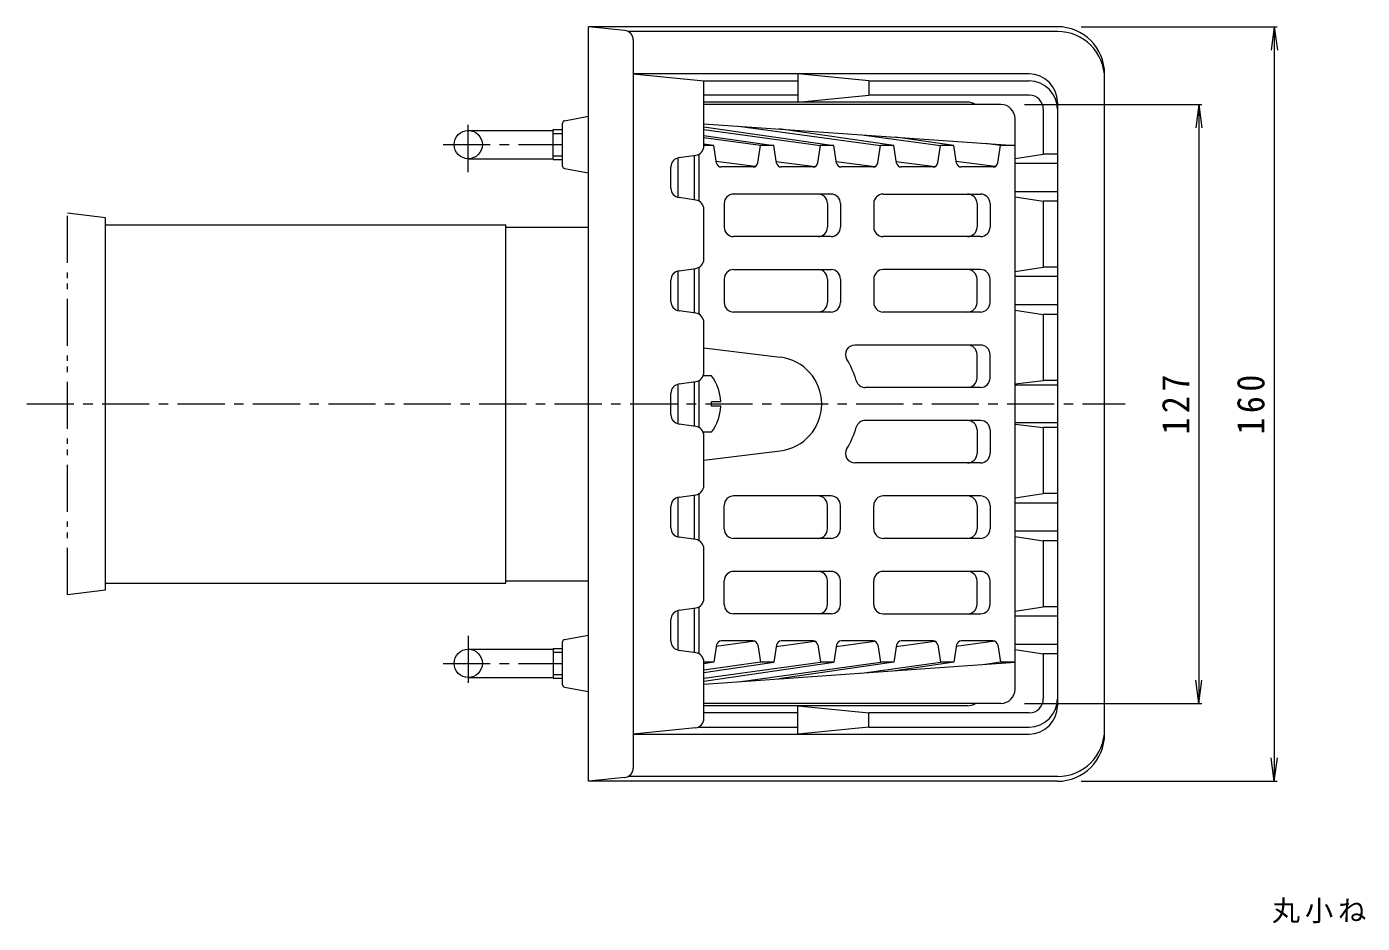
# Model space of a CAD drawing. Units: millimetres, scale not verified. Extents: x -234 to 343, y -275 to 243.
# Drawn here: x -176.3 to 107.1, y 52.5 to 242.6 of the extents above; entities that cross this region are included whole.
import ezdxf

# ---------------------------------------------------------------- set-up
doc = ezdxf.new("R2010")
doc.units = ezdxf.units.MM
doc.header["$LTSCALE"] = 2
doc.linetypes.add('CHAIN1', pattern=[8, 5, -1, 1, -1])
doc.linetypes.add('DOUBLE_CHAIN1', pattern=[8.8, 5, -1, 0.6, -0.6, 0.6, -1])
for name, color, linetype, lineweight in [('0-0_通り芯', 3, 'Continuous', 9), ('0-1_ピット', 2, 'Continuous', 9), ('0-2_本体（蓋）', 6, 'Continuous', 5), ('0-3_受枠', 7, 'Continuous', 9), ('0-4_寸法', 7, 'Continuous', 9), ('0-5_文字', 7, 'Continuous', 9)]:
    doc.layers.add(name, color=color, linetype=linetype, lineweight=lineweight)
doc.styles.add('ＭＳ ゴシック', font='')
doc.styles.get('ＭＳ ゴシック').set_extended_font_data('MS Gothic')

msp = doc.modelspace()

# ---------------------------------------------------------------- linework, layer by layer
at = {"layer": '0-0_通り芯'}
for p, q in [((-57.078, 82.584), (-57.078, 242.584)), ((42.422, 242.584), (-57.078, 242.584)), ((-49.369, 241.773), (-57.078, 242.584)), ((42.422, 241.584), (-48.707, 241.584)), ((-47.578, 239.784), (-47.578, 85.385)), ((52.422, 92.584), (52.422, 232.584)), ((-62.578, 213.002), (-62.578, 222.167)), ((-62.167, 222.659), (-57.078, 223.585)), ((-82.578, 220.584), (-64.578, 220.584)), ((-64.578, 214.409), (-64.578, 220.759)), ((-64.578, 220.759), (-62.578, 220.759)), ((-64.578, 219.944), (-62.578, 219.944)), ((-82.578, 214.584), (-64.578, 214.584)), ((-64.578, 215.225), (-62.578, 215.225)), ((-64.578, 214.409), (-62.578, 214.409)), ((-62.167, 212.51), (-57.078, 211.584)), ((-74.63, 200.084), (-57.078, 200.084)), ((-74.63, 125.084), (-57.078, 125.084)), ((-62.167, 112.659), (-57.078, 113.584)), ((-82.578, 110.585), (-64.578, 110.585)), ((-64.578, 110.759), (-64.578, 104.41)), ((-64.578, 110.759), (-62.578, 110.759)), ((-62.578, 103.002), (-62.578, 112.167)), ((-64.578, 109.944), (-62.578, 109.944)), ((-64.578, 105.224), (-62.578, 105.224)), ((-82.578, 104.585), (-64.578, 104.585)), ((-64.578, 104.41), (-62.578, 104.41)), ((-62.167, 102.51), (-57.078, 101.584)), ((-49.369, 83.396), (-57.078, 82.584)), ((42.422, 82.584), (-57.078, 82.584)), ((42.422, 83.584), (-48.707, 83.584))]:
    msp.add_line(p, q, dxfattribs=at)
at = {"layer": '0-0_通り芯', "linetype": 'CHAIN1'}
for p, q in [((-82.578, 211.747), (-82.578, 223.244)), ((-87.928, 217.584), (-62.578, 217.584)), ((-176.253, 162.584), (56.757, 162.584)), ((-82.578, 113.422), (-82.578, 101.925)), ((-87.928, 107.584), (-62.578, 107.584))]:
    msp.add_line(p, q, dxfattribs=at)
at = {"layer": '0-0_通り芯'}
for centre in [(-82.578, 217.584), (-82.578, 107.584)]:
    msp.add_circle(centre, 3, dxfattribs=at)
for centre, radius, start, end in [((-49.578, 239.784), 2, 0, 83.99055), ((42.422, 232.584), 10, 0, 90), ((42.422, 231.584), 10, 0, 90), ((-62.078, 222.167), 0.5, 100.30612, 180), ((-62.078, 213.002), 0.5, 180, 259.69388), ((-62.078, 112.167), 0.5, 100.30663, 180), ((-62.078, 103.002), 0.5, 180, 259.69337), ((42.422, 93.584), 10, 270, 0), ((42.422, 92.584), 10, 270, 0), ((-49.578, 85.385), 2, 276.00945, 0)]:
    msp.add_arc(centre, radius, start, end, dxfattribs=at)
at = {"layer": '0-1_ピット'}
for p, q in [((2.422, 231.085), (-12.687, 232.584)), ((-32.578, 217.319), (-32.578, 231.085)), ((-32.578, 231.085), (-12.687, 231.085)), ((2.422, 231.085), (2.422, 228.084)), ((2.422, 231.085), (36.422, 231.085)), ((-12.687, 228.084), (-32.578, 228.084)), ((36.422, 228.084), (2.422, 228.084)), ((23.313, 226.584), (-32.578, 226.584)), ((39.422, 225.084), (39.422, 215.584)), ((42.422, 226.584), (42.422, 98.584)), ((33.422, 214.669), (39.422, 215.584)), ((42.422, 215.584), (39.422, 215.584)), ((-39.578, 208.319), (-39.578, 212.85)), ((-37.861, 214.83), (-34.295, 215.339)), ((42.422, 213.584), (33.422, 213.584)), ((42.422, 207.584), (33.422, 207.584)), ((-34.295, 205.83), (-37.861, 206.339)), ((33.422, 206.5), (39.422, 205.584)), ((42.422, 205.584), (39.422, 205.584)), ((39.422, 205.584), (39.422, 191.585)), ((-32.578, 193.319), (-32.578, 203.85)), ((-37.861, 190.83), (-34.295, 191.339)), ((33.422, 190.669), (39.422, 191.585)), ((42.422, 191.585), (39.422, 191.585)), ((-39.578, 184.319), (-39.578, 188.85)), ((42.422, 189.584), (33.422, 189.584)), ((-34.295, 181.83), (-37.861, 182.339)), ((42.422, 183.584), (33.422, 183.584)), ((33.422, 182.5), (39.422, 181.584)), ((-32.578, 169.319), (-32.578, 179.85)), ((-37.861, 166.83), (-34.295, 167.339)), ((33.422, 166.865), (39.422, 167.584)), ((42.422, 167.584), (39.422, 167.584)), ((-39.578, 160.319), (-39.578, 164.85)), ((42.422, 166.584), (33.422, 166.584)), ((-34.295, 157.83), (-37.861, 158.339)), ((-32.578, 145.319), (-32.578, 155.85)), ((42.422, 158.584), (33.422, 158.584)), ((33.422, 158.304), (39.422, 157.584)), ((42.422, 157.584), (39.422, 157.584)), ((39.422, 157.584), (39.422, 143.584)), ((-37.861, 142.83), (-34.295, 143.339)), ((33.422, 142.669), (39.422, 143.584)), ((42.422, 143.584), (39.422, 143.584)), ((-39.578, 136.319), (-39.578, 140.85)), ((42.422, 141.584), (33.422, 141.584)), ((-34.295, 133.83), (-37.861, 134.339)), ((42.422, 135.584), (33.422, 135.584)), ((33.422, 134.5), (39.422, 133.584)), ((42.422, 133.584), (39.422, 133.584)), ((39.422, 133.584), (39.422, 119.584)), ((-32.578, 121.319), (-32.578, 131.85)), ((-37.861, 118.83), (-34.295, 119.339)), ((33.422, 118.669), (39.422, 119.584)), ((42.422, 119.584), (39.422, 119.584)), ((-39.578, 112.319), (-39.578, 116.85)), ((42.422, 117.584), (33.422, 117.584)), ((42.422, 111.584), (33.422, 111.584)), ((-34.295, 109.83), (-37.861, 110.339)), ((-32.578, 95.894), (-32.578, 107.85)), ((33.422, 110.5), (39.422, 109.584)), ((42.422, 109.584), (39.422, 109.584)), ((39.422, 109.584), (39.422, 100.084)), ((23.313, 98.584), (-32.578, 98.584)), ((-12.687, 97.084), (-32.578, 97.084)), ((-12.687, 92.584), (-12.687, 98.584)), ((-12.687, 98.584), (2.422, 97.084)), ((2.422, 94.084), (2.422, 97.084)), ((36.422, 97.084), (2.422, 97.084)), ((-34.379, 93.904), (-47.578, 92.584)), ((-33.727, 94.084), (-12.687, 94.084)), ((2.422, 94.084), (-12.687, 92.584)), ((2.422, 94.084), (36.422, 94.084)), ((-47.578, 92.584), (36.422, 92.584))]:
    msp.add_line(p, q, dxfattribs=at)
for points in [[(36.422, 232.584), (-47.578, 232.584), (-32.578, 231.085)], [(-12.687, 232.584), (-12.687, 226.584), (2.422, 228.084)], [(42.422, 181.584), (39.422, 181.584), (39.422, 167.584)]]:
    msp.add_lwpolyline(points, dxfattribs=at)
for centre, radius, start, end in [((36.422, 226.584), 6, 0, 90), ((36.422, 225.084), 6, 0, 90), ((36.422, 225.084), 3, 0, 90), ((23.313, 223.585), 3, 56.44051, 90), ((-34.578, 217.319), 2, 278.13, 0), ((-37.578, 212.85), 2, 98.13, 180), ((-37.578, 208.319), 2, 180, 261.86929), ((-34.578, 203.85), 2, 0, 81.86929), ((-34.578, 193.319), 2, 278.13071, 0), ((-37.578, 188.85), 2, 98.13071, 180), ((-37.578, 184.319), 2, 180, 261.86929), ((-34.578, 179.85), 2, 0, 81.86929), ((-34.578, 169.319), 2, 278.13071, 0), ((-37.578, 164.85), 2, 98.13071, 180), ((-37.578, 160.319), 2, 180, 261.86929), ((-34.578, 155.85), 2, 0, 81.86929), ((-34.578, 145.319), 2, 278.13071, 0), ((-37.578, 140.85), 2, 98.13071, 180), ((-37.578, 136.319), 2, 180, 261.86929), ((-34.578, 131.85), 2, 0, 81.86929), ((-34.578, 121.319), 2, 278.13071, 0), ((-37.578, 116.85), 2, 98.13071, 180), ((-37.578, 112.319), 2, 180, 261.86929), ((-34.578, 107.85), 2, 0, 81.86929), ((36.422, 100.084), 3, 270, 0), ((36.422, 100.084), 6, 270, 0), ((23.313, 101.584), 3, 270, 303.5578), ((36.422, 98.584), 6, 270, 0), ((-34.578, 95.894), 2, 275.71053, 0)]:
    msp.add_arc(centre, radius, start, end, dxfattribs=at)
at = {"layer": '0-2_本体（蓋）'}
for p, q in [((30.422, 226.084), (-32.578, 226.084)), ((-32.578, 222.014), (33.422, 217.366)), ((-32.578, 221.351), (-5.046, 217.366)), ((-25.213, 221.495), (4.853, 217.366)), ((33.422, 102.084), (33.422, 223.084)), ((-32.578, 220.759), (-7.875, 217.366)), ((-32.578, 219.51), (-17.774, 217.366)), ((-20.603, 217.366), (-32.578, 219.012)), ((7.682, 217.366), (-16.709, 220.897)), ((0.927, 219.655), (17.581, 217.366)), ((20.41, 217.366), (8.097, 219.15)), ((-33.578, 205.582), (-33.578, 215.587)), ((-30.502, 217.366), (-32.578, 217.668)), ((-30.502, 217.366), (-32.578, 217.366)), ((-29.911, 213.683), (-30.502, 217.366)), ((-21.162, 213.691), (-20.603, 217.366)), ((-17.774, 217.366), (-20.603, 217.366)), ((-17.183, 213.683), (-17.774, 217.366)), ((-8.434, 213.691), (-7.875, 217.366)), ((-5.046, 217.366), (-7.875, 217.366)), ((-4.456, 213.683), (-5.046, 217.366)), ((4.294, 213.691), (4.853, 217.366)), ((7.682, 217.366), (4.853, 217.366)), ((8.272, 213.683), (7.682, 217.366)), ((17.022, 213.691), (17.581, 217.366)), ((20.41, 217.366), (17.581, 217.366)), ((21, 213.683), (20.41, 217.366)), ((30.309, 217.366), (27.067, 217.814)), ((29.75, 213.691), (30.309, 217.366)), ((33.422, 217.366), (30.309, 217.366)), ((-38.078, 206.383), (-38.078, 214.786)), ((-34.578, 205.83), (-34.578, 215.299)), ((-21.788, 212.91), (-29.968, 214.034)), ((-22.151, 212.841), (-28.924, 212.841)), ((-17.24, 214.033), (-9.06, 212.91)), ((-9.423, 212.841), (-16.196, 212.841)), ((-4.512, 214.033), (3.668, 212.91)), ((3.305, 212.841), (-3.468, 212.841)), ((8.216, 214.034), (16.396, 212.91)), ((16.033, 212.841), (9.26, 212.841)), ((29.125, 212.91), (20.943, 214.039)), ((28.761, 212.841), (21.988, 212.841)), ((-5.614, 207.084), (-26.277, 207.084)), ((5.458, 207.084), (26.119, 207.084)), ((-28.277, 205.084), (-28.277, 200.084)), ((-6.364, 205.084), (-6.364, 200.084)), ((-3.614, 205.084), (-3.614, 200.084)), ((3.458, 205.084), (3.458, 200.084)), ((25.369, 205.084), (25.369, 200.084)), ((28.119, 205.084), (28.119, 200.084)), ((-5.614, 198.084), (-26.277, 198.084)), ((26.119, 198.084), (5.458, 198.084)), ((-38.078, 182.383), (-38.078, 190.786)), ((-34.578, 181.87), (-34.578, 191.339)), ((-33.578, 181.582), (-33.578, 191.587)), ((-26.277, 191.084), (-5.614, 191.084)), ((26.119, 191.084), (5.458, 191.084)), ((-28.277, 189.084), (-28.277, 184.084)), ((-6.364, 189.084), (-6.364, 184.084)), ((-3.614, 189.084), (-3.614, 184.084)), ((3.458, 189.084), (3.458, 184.084)), ((25.369, 184.084), (25.369, 189.084)), ((28.119, 184.084), (28.119, 189.084)), ((-5.614, 182.084), (-26.277, 182.084)), ((26.119, 182.084), (5.458, 182.084)), ((-32.578, 174.464), (-16.381, 172.513)), ((26.119, 175.084), (-0.556, 175.084)), ((25.369, 168.084), (25.369, 173.084)), ((28.119, 168.084), (28.119, 173.084)), ((-34.578, 157.83), (-34.578, 167.339)), ((-33.578, 157.582), (-33.578, 167.587)), ((-38.078, 158.383), (-38.078, 166.786)), ((26.119, 166.084), (1.651, 166.084)), ((26.119, 159.084), (1.651, 159.084)), ((25.369, 157.084), (25.369, 152.085)), ((28.119, 157.084), (28.119, 152.085)), ((-32.578, 150.705), (-16.381, 152.656)), ((26.119, 150.084), (-0.556, 150.084)), ((-38.078, 134.383), (-38.078, 142.786)), ((-34.578, 133.87), (-34.578, 143.339)), ((-33.578, 133.582), (-33.578, 143.587)), ((-5.614, 143.084), (-26.277, 143.084)), ((26.119, 143.084), (5.458, 143.084)), ((-28.277, 136.084), (-28.277, 141.084)), ((-6.364, 136.084), (-6.364, 141.084)), ((-3.614, 136.084), (-3.614, 141.084)), ((3.458, 136.084), (3.458, 141.084)), ((25.369, 141.084), (25.369, 136.084)), ((28.119, 141.084), (28.119, 136.084)), ((-5.614, 134.084), (-26.277, 134.084)), ((26.119, 134.084), (5.458, 134.084)), ((-28.277, 120.084), (-28.277, 125.084)), ((-5.614, 127.084), (-26.277, 127.084)), ((-6.364, 120.084), (-6.364, 125.084)), ((-3.614, 120.084), (-3.614, 125.084)), ((3.458, 120.084), (3.458, 125.084)), ((26.119, 127.084), (5.458, 127.084)), ((25.369, 120.084), (25.369, 125.084)), ((28.119, 120.084), (28.119, 125.084)), ((-34.578, 109.87), (-34.578, 119.299)), ((-33.578, 109.582), (-33.578, 119.587)), ((-38.078, 110.383), (-38.078, 118.786)), ((-5.614, 118.084), (-26.277, 118.084)), ((5.458, 118.084), (26.119, 118.084)), ((-29.911, 111.486), (-30.502, 107.803)), ((-21.788, 112.259), (-29.968, 111.135)), ((-22.151, 112.328), (-28.924, 112.328)), ((-21.162, 111.478), (-20.603, 107.803)), ((-17.183, 111.486), (-17.774, 107.803)), ((-17.24, 111.136), (-9.06, 112.259)), ((-9.423, 112.328), (-16.196, 112.328)), ((-8.434, 111.478), (-7.875, 107.803)), ((-4.456, 111.486), (-5.046, 107.803)), ((-4.512, 111.136), (3.668, 112.259)), ((3.305, 112.328), (-3.468, 112.328)), ((4.294, 111.478), (4.853, 107.803)), ((8.272, 111.486), (7.682, 107.803)), ((8.216, 111.135), (16.396, 112.259)), ((16.033, 112.328), (9.26, 112.328)), ((17.022, 111.478), (17.581, 107.803)), ((21, 111.486), (20.41, 107.803)), ((29.125, 112.259), (20.943, 111.13)), ((28.761, 112.328), (21.988, 112.328)), ((29.75, 111.478), (30.309, 107.803)), ((-30.502, 107.803), (-32.578, 107.803)), ((-30.502, 107.803), (-32.578, 107.501)), ((-20.603, 107.803), (-32.578, 106.157)), ((-32.578, 105.659), (-17.774, 107.803)), ((-32.578, 104.41), (-7.875, 107.803)), ((-32.578, 103.818), (-5.046, 107.803)), ((-32.578, 103.155), (33.422, 107.803)), ((-25.213, 103.673), (4.853, 107.803)), ((-17.774, 107.803), (-20.603, 107.803)), ((7.682, 107.803), (-16.709, 104.272)), ((-5.046, 107.803), (-7.875, 107.803)), ((0.927, 105.514), (17.581, 107.803)), ((7.682, 107.803), (4.853, 107.803)), ((20.41, 107.803), (8.097, 106.019)), ((20.41, 107.803), (17.581, 107.803)), ((30.309, 107.803), (27.067, 107.355)), ((33.422, 107.803), (30.309, 107.803)), ((30.422, 99.084), (-32.578, 99.084))]:
    msp.add_line(p, q, dxfattribs=at)
at = {"layer": '0-2_本体（蓋）', "color": 4, "lineweight": 9}
for p, q in [((-30.978, 168.584), (-32.718, 168.584)), ((-30.978, 162.105), (-30.978, 163.063)), ((-28.989, 163.063), (-30.978, 163.063)), ((-28.989, 162.105), (-30.978, 162.105)), ((-30.978, 156.585), (-32.718, 156.585))]:
    msp.add_line(p, q, dxfattribs=at)
at = {"layer": '0-2_本体（蓋）'}
for centre, radius, start, end in [((30.422, 223.084), 3, 0, 90), ((-28.924, 213.841), 1, 189.10832, 270), ((-22.151, 213.841), 1, 270, 351.35139), ((-16.196, 213.841), 1, 189.10832, 270), ((-9.423, 213.841), 1, 270, 351.34837), ((-3.468, 213.841), 1, 189.10832, 270), ((3.305, 213.841), 1, 270, 351.34837), ((9.26, 213.841), 1, 189.10832, 270), ((16.033, 213.841), 1, 270, 351.35139), ((21.988, 213.841), 1, 189.10832, 270), ((28.761, 213.841), 1, 270, 351.34837), ((-26.277, 205.084), 2, 90, 180), ((-8.364, 205.084), 2, 0, 90), ((-5.614, 205.084), 2, 0, 90), ((5.458, 205.084), 2, 90, 180), ((23.369, 205.084), 2, 0, 90), ((26.119, 205.084), 2, 0, 90), ((-26.277, 200.084), 2, 180, 270), ((-8.364, 200.084), 2, 270, 0), ((-5.614, 200.084), 2, 270, 0), ((5.458, 200.084), 2, 180, 270), ((23.369, 200.084), 2, 270, 0), ((26.119, 200.084), 2, 270, 0), ((-26.277, 189.084), 2, 90, 180), ((-8.364, 189.084), 2, 0, 90), ((-5.614, 189.084), 2, 0, 90), ((5.458, 189.084), 2, 90, 180), ((23.369, 189.084), 2, 0, 90), ((26.119, 189.084), 2, 0, 90), ((-26.277, 184.084), 2, 180, 270), ((-8.364, 184.084), 2, 270, 0), ((-5.614, 184.084), 2, 270, 0), ((5.458, 184.084), 2, 180, 270), ((23.369, 184.084), 2, 270, 0), ((26.119, 184.084), 2, 270, 0), ((-0.556, 173.084), 2, 90, 211.66814), ((23.369, 173.084), 2, 0, 90), ((26.119, 173.084), 2, 0, 90), ((-17.578, 162.584), 10, 276.86995, 83.12791), ((-17.578, 162.584), 18, 15.96194, 31.66817), ((1.651, 168.084), 2, 195.96255, 270), ((23.369, 168.084), 2, 270, 0), ((26.119, 168.084), 2, 270, 0), ((1.651, 157.084), 2, 90, 164.03745), ((23.369, 157.084), 2, 0, 90), ((26.119, 157.084), 2, 0, 90), ((-17.578, 162.584), 18, 328.33183, 344.03806), ((-0.556, 152.085), 2, 148.33186, 270), ((23.369, 152.085), 2, 270, 0), ((26.119, 152.085), 2, 270, 0), ((-26.277, 141.084), 2, 90, 180), ((-8.364, 141.084), 2, 0, 90), ((-5.614, 141.084), 2, 0, 90), ((5.458, 141.084), 2, 90, 180), ((23.369, 141.084), 2, 0, 90), ((26.119, 141.084), 2, 0, 90), ((-26.277, 136.084), 2, 180, 270), ((-8.364, 136.084), 2, 270, 0), ((-5.614, 136.084), 2, 270, 0), ((5.458, 136.084), 2, 180, 270), ((23.369, 136.084), 2, 270, 0), ((26.119, 136.084), 2, 270, 0), ((-26.277, 125.084), 2, 90, 180), ((-8.364, 125.084), 2, 0, 90), ((-5.614, 125.084), 2, 0, 90), ((5.458, 125.084), 2, 90, 180), ((23.369, 125.084), 2, 0, 90), ((26.119, 125.084), 2, 0, 90), ((-26.277, 120.084), 2, 180, 270), ((-8.364, 120.084), 2, 270, 0), ((-5.614, 120.084), 2, 270, 0), ((5.458, 120.084), 2, 180, 270), ((23.369, 120.084), 2, 270, 0), ((26.119, 120.084), 2, 270, 0), ((-28.924, 111.328), 1, 90, 170.89168), ((-22.151, 111.328), 1, 8.65001, 90), ((-16.196, 111.328), 1, 90, 170.89168), ((-9.423, 111.328), 1, 8.65022, 90), ((-3.468, 111.328), 1, 90, 170.89168), ((3.305, 111.328), 1, 8.65022, 90), ((9.26, 111.328), 1, 90, 170.89168), ((16.033, 111.328), 1, 8.65001, 90), ((21.988, 111.328), 1, 90, 170.89168), ((28.761, 111.328), 1, 8.65022, 90), ((30.422, 102.084), 3, 270, 0)]:
    msp.add_arc(centre, radius, start, end, dxfattribs=at)
at = {"layer": '0-2_本体（蓋）', "color": 4, "lineweight": 9}
for start, end in [(2.74535, 36.86935), (323.13013, 357.2541)]:
    msp.add_arc((-38.978, 162.585), 10, start, end, dxfattribs=at)
at = {"layer": '0-3_受枠', "linetype": 'DOUBLE_CHAIN1'}
for p, q in [((-159.56, 202.084), (-167.578, 203.069)), ((-167.578, 122.1), (-167.578, 203.069)), ((-159.56, 200.584), (-159.56, 202.084)), ((-159.56, 123.084), (-167.578, 122.1)), ((-159.56, 123.084), (-159.56, 124.584))]:
    msp.add_line(p, q, dxfattribs=at)
at = {"layer": '0-3_受枠', "color": 4}
for p, q in [((-159.56, 200.584), (-74.63, 200.584)), ((-159.56, 124.584), (-159.56, 200.584)), ((-74.63, 124.584), (-74.63, 200.584)), ((-159.56, 124.584), (-74.63, 124.584))]:
    msp.add_line(p, q, dxfattribs=at)
at = {"layer": '0-4_寸法'}
for p, q in [((47.422, 242.584), (89.022, 242.584)), ((88.422, 242.584), (87.769, 237.627)), ((88.422, 242.584), (88.422, 82.584)), ((88.422, 242.584), (89.075, 237.627)), ((35.422, 226.084), (73.022, 226.084)), ((72.422, 226.084), (71.769, 221.127)), ((72.422, 226.084), (72.422, 99.084)), ((72.422, 226.084), (73.075, 221.127)), ((72.422, 99.084), (71.769, 104.042)), ((72.422, 99.084), (73.075, 104.042)), ((35.422, 99.084), (73.022, 99.084)), ((88.422, 82.584), (87.769, 87.542)), ((88.422, 82.584), (89.075, 87.542)), ((47.422, 82.584), (89.022, 82.584))]:
    msp.add_line(p, q, dxfattribs=at)

# ---------------------------------------------------------------- texts
at = {"layer": '0-4_寸法', "color": 2, "char_height": 5.865, "attachment_point": 7, "rotation": 90, "style": 'ＭＳ ゴシック'}
for s, insert in [('\\T1.27;\\W0.9;127', (70.422, 156.084)), ('\\T1.27;\\W0.9;160', (86.422, 156.084))]:
    msp.add_mtext(s, dxfattribs=dict(at, insert=insert))
at = {"layer": '0-5_文字', "insert": (87.901, 52.468), "char_height": 4.399, "attachment_point": 7, "style": 'ＭＳ ゴシック'}
msp.add_mtext('\\T1.17;丸小ねじ：Ｃ２７００Ｗ', dxfattribs=at)

doc.saveas('drawing.dxf')
